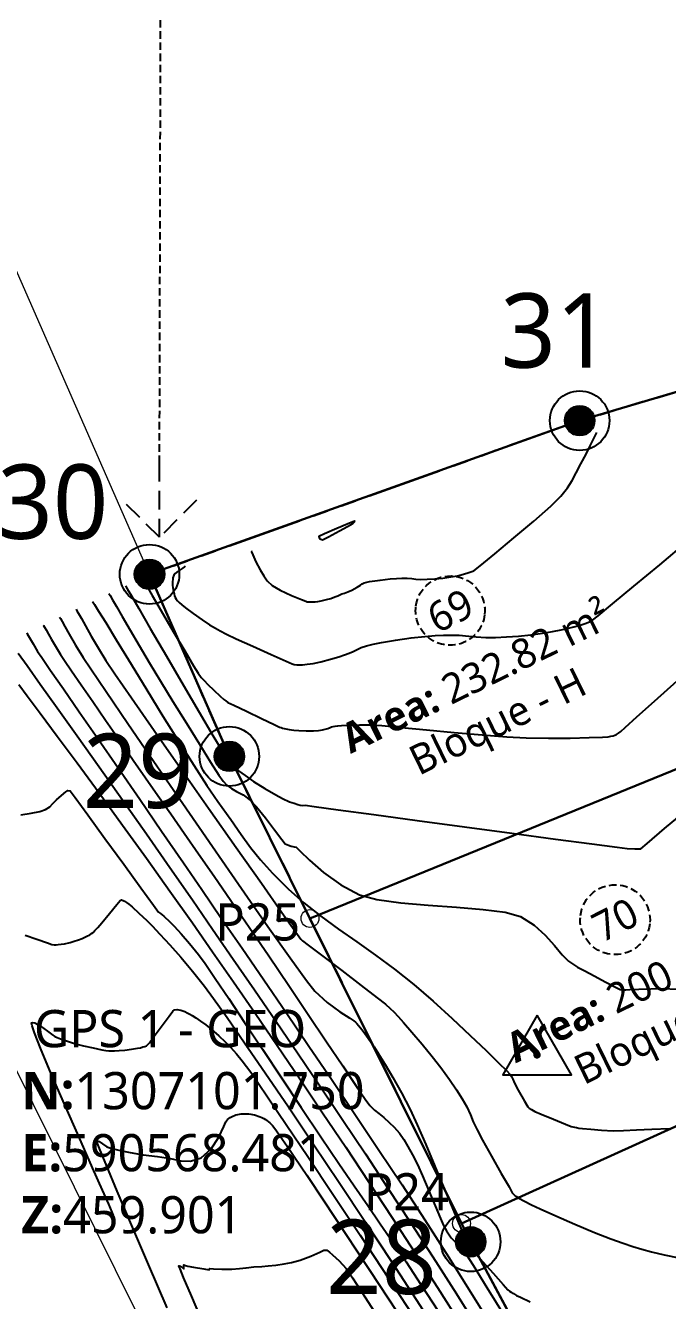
# Model space of a CAD drawing. Header units: millimetres. Extents: x 86 to 591881, y 99 to 1307229.
# Drawn here: x 590551.29 to 590572.87, y 1307093.5 to 1307136.33 of the extents above; entities that cross this region are included whole.
import ezdxf
from ezdxf import colors
from ezdxf.entities.mleader import LeaderData, LeaderLine
from ezdxf.enums import TextEntityAlignment as Align
from ezdxf.math import Vec2, Vec3

# ---------------------------------------------------------------- set-up
doc = ezdxf.new("R2010")
doc.units = ezdxf.units.MM
doc.linetypes.add('DASHED2', pattern=[0.375, 0.25, -0.125])
doc.linetypes.add('PHANTOM', pattern=[2.5, 1.25, -0.25, 0.25, -0.25, 0.25, -0.25])
for name, color, linetype, lineweight in [('_BLOQUES', 9, 'Continuous', 20), ('_BORDILLOS Y CUNETAS', 252, 'Continuous', 20), ('COTAS', 40, 'Continuous', 5), ('CUADROS', 9, 'Continuous', 20)]:
    doc.layers.add(name, color=color, linetype=linetype, lineweight=lineweight)
for name, color, linetype in [('_MOJONES', 1, 'Continuous'), ('_PUNTOS TOPOGRAFICOS', 1, 'Continuous'), ('C-PROP-LINE', 230, 'Continuous'), ('C-PROP-TEXT', 92, 'Continuous'), ('C-TOPO-MAJR', 9, 'Continuous'), ('C-TOPO-MINR', 8, 'Continuous'), ('Perimetro', 7, 'Continuous'), ('Plano', 7, 'Continuous'), ('V-NODE-TEXT', 11, 'Continuous')]:
    doc.layers.add(name, color=color, linetype=linetype)
doc.styles.add('ST - ETIQUETAS', font='', dxfattribs={"height": 2.5})
doc.styles.get('ST - ETIQUETAS').set_extended_font_data('Roboto Thin')

# ---------------------------------------------------------------- blocks, each defined once
blk = doc.blocks.new('_Open90')
at = {"color": 0, "linetype": 'ByBlock', "lineweight": -2}
for p, q in [((-0.5, 0.5), (0, 0)), ((0, 0), (-1, 0)), ((0, 0), (-0.5, -0.5))]:
    blk.add_line(p, q, dxfattribs=at)
blk = doc.blocks.new('*X1')
for p, q in [((69.585, 22.938), (69.915, 22.938)), ((69.629, 22.969), (69.871, 22.969)), ((69.5, 22.75), (70, 22.75)), ((69.502, 22.781), (69.998, 22.781)), ((69.502, 22.719), (69.998, 22.719)), ((69.508, 22.812), (69.992, 22.812)), ((69.518, 22.844), (69.982, 22.844)), ((69.533, 22.875), (69.967, 22.875)), ((69.555, 22.906), (69.945, 22.906)), ((69.508, 22.688), (69.992, 22.688)), ((69.518, 22.656), (69.982, 22.656)), ((69.533, 22.625), (69.967, 22.625)), ((69.555, 22.594), (69.945, 22.594)), ((69.585, 22.562), (69.915, 22.562)), ((69.629, 22.531), (69.871, 22.531))]:
    blk.add_line(p, q)
blk = doc.blocks.new('Drill Hole')
at = {"color": 0, "linetype": 'ByBlock', "lineweight": -2}
for radius in [0.05, 0.025]:
    blk.add_circle((0, 0), radius, dxfattribs=at)
at = {"color": 0, "linetype": 'ByBlock', "lineweight": -2, "xscale": 0.1000000000000227, "yscale": 0.1000000000000227, "zscale": 0.1000000000000227}
blk.add_blockref('*X1', (-6.975, -2.275), dxfattribs=at)
blk = doc.blocks.new('*U51', base_point=(590555.4584, 1307117.894, 460.616))
at = {"layer": '_PUNTOS TOPOGRAFICOS', "color": 2, "linetype": 'ByBlock', "lineweight": -2, "xscale": 20, "yscale": 20, "zscale": 20}
blk.add_blockref('Drill Hole', (590555.4584, 1307117.894, 460.616), dxfattribs=at)
blk = doc.blocks.new('*U105', base_point=(590569.9139, 1307123.056, 461.122))
at = {"layer": '_PUNTOS TOPOGRAFICOS', "color": 2, "linetype": 'ByBlock', "lineweight": -2, "xscale": 20, "yscale": 20, "zscale": 20}
blk.add_blockref('Drill Hole', (590569.9139, 1307123.056, 461.122), dxfattribs=at)
blk = doc.blocks.new('*U109', base_point=(590555.4584, 1307117.894, 460.616))
at = {"layer": '_PUNTOS TOPOGRAFICOS', "color": 2, "linetype": 'ByBlock', "lineweight": -2, "xscale": 20, "yscale": 20, "zscale": 20}
blk.add_blockref('Drill Hole', (590555.4584, 1307117.894, 460.616), dxfattribs=at)
blk = doc.blocks.new('*U110', base_point=(590558.1424, 1307111.778, 460.303))
at = {"layer": '_PUNTOS TOPOGRAFICOS', "color": 2, "linetype": 'ByBlock', "lineweight": -2, "xscale": 20, "yscale": 20, "zscale": 20}
blk.add_blockref('Drill Hole', (590558.1424, 1307111.778, 460.303), dxfattribs=at)
blk = doc.blocks.new('*U112', base_point=(590566.2509, 1307095.473, 459.279))
at = {"layer": '_PUNTOS TOPOGRAFICOS', "color": 2, "linetype": 'ByBlock', "lineweight": -2, "xscale": 20, "yscale": 20, "zscale": 20}
blk.add_blockref('Drill Hole', (590566.2509, 1307095.473, 459.279), dxfattribs=at)
blk = doc.blocks.new('AeccTickTriangle')
at = {"color": 0, "linetype": 'ByBlock', "lineweight": -2}
blk.add_lwpolyline([(0, 0.667), (-0.577, -0.333), (0.577, -0.333)], close=True, dxfattribs=at)
at = {"color": 0, "linetype": 'ByBlock', "lineweight": -2, "const_width": 0.0625}
blk.add_lwpolyline([(-0.031, 0, 1), (0.031, 0, 1)], format="xyb", close=True, dxfattribs=at)
blk = doc.blocks.new('*U176', base_point=(590568.481, 1307101.75, 459.901))
at = {"layer": '_PUNTOS TOPOGRAFICOS', "color": 0, "linetype": 'ByBlock', "lineweight": -2, "xscale": 2, "yscale": 2, "zscale": 2}
blk.add_blockref('AeccTickTriangle', (590568.481, 1307101.75, 459.901), dxfattribs=at)
at = {"layer": 'V-NODE-TEXT', "linetype": 'ByBlock', "insert": (590551.148, 1307099.496, 459.901), "char_height": 1.25, "attachment_point": 4, "style": 'ST - ETIQUETAS'}
blk.add_mtext('{\\fRoboto Black|b0|i0|c0|p2;\\C1; GPS 1 - GEO}\\P{\\fRoboto Thin|b1|i0|c0|p2;\\C2;N:\\fRoboto Thin|b0|i0|c0|p2;1307101.750}\\P{\\fRoboto Thin|b1|i0|c0|p2;\\C3;E:\\fRoboto Thin|b0|i0|c0|p2;590568.481}\\P{\\fRoboto Thin|b1|i0|c0|p2;\\C4;Z:\\fRoboto Thin|b0|i0|c0|p2;459.901}', dxfattribs=at)

msp = doc.modelspace()

# ---------------------------------------------------------------- hatches: boundary and pattern name
at = {"layer": '_MOJONES'}
h = msp.add_hatch(color=5, dxfattribs=at)
h.dxf.hatch_style = 1
h.paths.add_polyline_path([(590569.713, 1307123.514, 0.297664), (590569.414, 1307123.056, 0.541231), (590570.115, 1307122.598), (590569.914, 1307123.056)])
h.paths.add_polyline_path([(590569.713, 1307123.514), (590569.914, 1307123.056), (590570.385, 1307123.224, 0.43503)])
h.paths.add_polyline_path([(590570.414, 1307123.056, 0.085961), (590570.385, 1307123.224), (590569.914, 1307123.056), (590570.115, 1307122.598, 0.297664)])
h = msp.add_hatch(color=5, dxfattribs=at)
h.dxf.hatch_style = 1
h.paths.add_polyline_path([(590555.257, 1307118.352, 0.297664), (590554.958, 1307117.894, 0.541231), (590555.659, 1307117.436), (590555.458, 1307117.894)])
h.paths.add_polyline_path([(590555.257, 1307118.352), (590555.458, 1307117.894), (590555.929, 1307118.062, 0.43503)])
h.paths.add_polyline_path([(590555.958, 1307117.894, 0.085961), (590555.929, 1307118.062), (590555.458, 1307117.894), (590555.659, 1307117.436, 0.297664)])
h = msp.add_hatch(color=5, dxfattribs=at)
h.dxf.hatch_style = 1
h.paths.add_polyline_path([(590557.941, 1307112.236, 0.297664), (590557.642, 1307111.778, 0.541231), (590558.343, 1307111.32), (590558.142, 1307111.778)])
h.paths.add_polyline_path([(590557.941, 1307112.236), (590558.142, 1307111.778), (590558.613, 1307111.946, 0.43503)])
h.paths.add_polyline_path([(590558.642, 1307111.778, 0.085961), (590558.613, 1307111.946), (590558.142, 1307111.778), (590558.343, 1307111.32, 0.297664)])
h = msp.add_hatch(color=5, dxfattribs=at)
h.dxf.hatch_style = 1
h.paths.add_polyline_path([(590566.05, 1307095.931, 0.297664), (590565.751, 1307095.473, 0.541231), (590566.452, 1307095.015), (590566.251, 1307095.473)])
h.paths.add_polyline_path([(590566.05, 1307095.931), (590566.251, 1307095.473), (590566.722, 1307095.641, 0.43503)])
h.paths.add_polyline_path([(590566.751, 1307095.473, 0.085961), (590566.722, 1307095.641), (590566.251, 1307095.473), (590566.452, 1307095.015, 0.297664)])

# ---------------------------------------------------------------- linework, layer by layer
at = {"layer": '_BLOQUES', "flags": 128}
msp.add_lwpolyline([(590580.322, 1307126.141), (590578.068, 1307124.575), (590576.3, 1307122.432), (590575.277, 1307120.185), (590574.834, 1307116.679), (590575.345, 1307114.003), (590575.993, 1307112.5), (590577.594, 1307110.286), (590579.596, 1307108.658), (590581.741, 1307106.935), (590584.116, 1307104.316), (590585.373, 1307102.445), (590588.882, 1307095.492), (590602.023, 1307068.974), (590583.817, 1307060.448), (590579.151, 1307069.305), (590572.463, 1307083.744), (590568.284, 1307091.697), (590566.251, 1307095.473), (590558.142, 1307111.778), (590555.458, 1307117.894), (590569.914, 1307123.056), (590580.322, 1307126.141)], dxfattribs=at)
at = {"layer": 'C-PROP-LINE', "color": 242, "linetype": 'PHANTOM', "lineweight": 30, "ltscale": 2}
msp.add_polyline3d([(590770.61, 1307195.56, 0), (590758.844, 1307190.632, 0), (590723.27, 1307176.59, 0), (590706.232, 1307169.71, 0), (590701.633, 1307167.294, 0), (590694.689, 1307164.346, 0), (590675.329, 1307157.469, 0), (590657.48, 1307151.491, 0), (590649.902, 1307149.162, 0), (590644.427, 1307147.302, 0), (590626.458, 1307141.007, 0), (590607.647, 1307135.099, 0), (590589.284, 1307128.797, 0), (590569.914, 1307123.056, 0), (590555.458, 1307117.894, 0), (590558.142, 1307111.778, 0), (590566.251, 1307095.473, 0), (590568.284, 1307091.697, 0), (590572.463, 1307083.744, 0), (590579.2, 1307069.199, 0), (590585.242, 1307057.746, 0), (590599.683, 1307029.141, 0), (590607.385, 1307013.689, 0)], dxfattribs=at)
at = {"layer": 'C-PROP-LINE', "color": 4, "linetype": 'Continuous', "lineweight": 25}
for points in [[(590575.277, 1307120.185, 0), (590576.3, 1307122.432, 0), (590578.068, 1307124.575, 0), (590580.322, 1307126.141, 0), (590569.914, 1307123.056, 0), (590555.458, 1307117.894, 0), (590558.142, 1307111.778, 0), (590560.85, 1307106.334, 0), (590575.993, 1307112.5, 0), (590575.345, 1307114.003, 0), (590574.834, 1307116.679, 0), (590575.277, 1307120.185, 0)], [(590568.284, 1307091.697, 0), (590566.251, 1307095.473, 0), (590565.944, 1307096.089, 0), (590560.85, 1307106.334, 0), (590558.142, 1307111.778, 0), (590555.458, 1307117.894, 0), (590569.914, 1307123.056, 0), (590580.322, 1307126.141, 0)], [(590581.741, 1307106.935, 0), (590579.596, 1307108.658, 0), (590577.594, 1307110.286, 0), (590575.993, 1307112.5, 0), (590560.85, 1307106.334, 0), (590565.944, 1307096.089, 0), (590584.116, 1307104.316, 0), (590581.741, 1307106.935, 0)], [(590588.887, 1307095.482, 0), (590585.373, 1307102.445, 0), (590584.116, 1307104.316, 0), (590565.944, 1307096.089, 0), (590566.251, 1307095.473, 0), (590568.284, 1307091.697, 0), (590570.571, 1307087.344, 0), (590588.887, 1307095.482, 0)]]:
    msp.add_polyline3d(points, dxfattribs=at)
at = {"layer": 'C-PROP-TEXT', "color": 12, "linetype": 'DASHED2', "lineweight": 25, "extrusion": (0, 0, -1)}
for centre, radius, start, end in [((-590565.564, 1307116.675), 1.163, 7.2577, 187.2577), ((-590565.564, 1307116.675), 1.163, 187.2577, 7.2577), ((-590571.105, 1307106.291), 1.173, 6.8083, 186.8083), ((-590571.105, 1307106.291), 1.173, 186.8083, 6.8083)]:
    msp.add_arc(centre, radius, start, end, dxfattribs=at)
at = {"layer": 'C-TOPO-MAJR', "color": 40, "linetype": 'Continuous', "lineweight": -3}
for points, elevation in [([(590558.903, 1307118.663), (590558.902, 1307118.662), (590558.895, 1307118.657), (590558.89, 1307118.654), (590558.929, 1307118.553), (590559.032, 1307118.318), (590559.173, 1307118.049), (590559.297, 1307117.839), (590559.409, 1307117.678), (590559.581, 1307117.514), (590559.852, 1307117.356), (590560.23, 1307117.184), (590560.565, 1307117.046), (590560.712, 1307116.988), (590560.761, 1307116.966), (590560.835, 1307116.964), (590560.936, 1307116.964), (590561.023, 1307116.968), (590561.112, 1307116.976), (590561.225, 1307117.001), (590561.407, 1307117.046), (590561.547, 1307117.085), (590561.685, 1307117.135), (590561.784, 1307117.175), (590561.854, 1307117.208), (590561.924, 1307117.24), (590562.016, 1307117.266), (590562.126, 1307117.301), (590562.252, 1307117.365), (590562.435, 1307117.463), (590562.543, 1307117.524), (590562.607, 1307117.571), (590562.673, 1307117.613), (590562.855, 1307117.647), (590563.21, 1307117.701), (590563.542, 1307117.742), (590563.76, 1307117.758), (590563.938, 1307117.763), (590564.118, 1307117.76), (590564.278, 1307117.748), (590564.404, 1307117.732), (590564.564, 1307117.722), (590564.786, 1307117.726), (590565.044, 1307117.742), (590565.318, 1307117.769), (590565.585, 1307117.807), (590565.805, 1307117.847), (590565.933, 1307117.874), (590566.045, 1307117.906), (590566.151, 1307117.941), (590566.257, 1307117.973), (590566.359, 1307118.013), (590566.569, 1307118.18), (590567.06, 1307118.581), (590567.705, 1307119.116), (590568.376, 1307119.684), (590568.944, 1307120.184), (590569.284, 1307120.515), (590569.506, 1307120.8), (590569.66, 1307121.047), (590569.793, 1307121.299), (590569.955, 1307121.602), (590570.129, 1307121.926), (590570.272, 1307122.211), (590570.39, 1307122.455), (590570.487, 1307122.654)], 461), ([(590555.202, 1307117.772), (590555.247, 1307117.695), (590555.354, 1307117.514), (590555.548, 1307117.183), (590555.851, 1307116.666), (590556.257, 1307115.971), (590556.64, 1307115.322), (590556.938, 1307114.82), (590557.093, 1307114.571), (590557.199, 1307114.43), (590557.292, 1307114.324), (590557.414, 1307114.196), (590557.614, 1307114), (590557.833, 1307113.798), (590557.953, 1307113.692), (590558.023, 1307113.64), (590558.095, 1307113.592), (590558.288, 1307113.499), (590558.716, 1307113.293), (590559.222, 1307113.052), (590559.646, 1307112.849), (590559.828, 1307112.763), (590559.879, 1307112.746), (590559.93, 1307112.73), (590559.985, 1307112.716), (590560.044, 1307112.702), (590560.146, 1307112.684), (590560.303, 1307112.66), (590560.481, 1307112.644), (590560.727, 1307112.634), (590560.972, 1307112.64), (590561.134, 1307112.652), (590561.27, 1307112.673), (590561.362, 1307112.691), (590561.455, 1307112.718), (590561.531, 1307112.751), (590561.579, 1307112.767), (590561.63, 1307112.782), (590561.702, 1307112.795), (590561.789, 1307112.807), (590561.906, 1307112.815), (590562.168, 1307112.828), (590562.515, 1307112.838), (590562.888, 1307112.836), (590563.267, 1307112.81), (590563.924, 1307112.751), (590564.767, 1307112.671), (590565.701, 1307112.584), (590566.633, 1307112.501), (590567.47, 1307112.434), (590568.118, 1307112.398), (590568.867, 1307112.385), (590569.599, 1307112.393), (590570.231, 1307112.41), (590570.681, 1307112.429), (590570.866, 1307112.439), (590570.962, 1307112.456), (590571.042, 1307112.473), (590571.1, 1307112.493), (590571.156, 1307112.515), (590571.222, 1307112.56), (590571.298, 1307112.617), (590571.447, 1307112.75), (590571.84, 1307113.102), (590572.434, 1307113.636), (590573.185, 1307114.315)], 460.5), ([(590554.096, 1307117.245), (590554.135, 1307117.179), (590554.217, 1307117.039), (590554.348, 1307116.813), (590554.54, 1307116.481), (590554.81, 1307116.016), (590555.113, 1307115.499), (590555.45, 1307114.929), (590555.825, 1307114.307), (590556.246, 1307113.618), (590556.696, 1307112.889), (590557.132, 1307112.19), (590557.512, 1307111.587), (590557.792, 1307111.151), (590557.931, 1307110.948), (590558.061, 1307110.812), (590558.212, 1307110.697), (590558.381, 1307110.6), (590558.601, 1307110.483), (590558.843, 1307110.31), (590559.055, 1307110.079), (590559.35, 1307109.711), (590559.658, 1307109.313), (590559.906, 1307108.989), (590560.022, 1307108.844), (590560.132, 1307108.794), (590560.217, 1307108.765), (590560.271, 1307108.75), (590560.319, 1307108.737), (590560.384, 1307108.732), (590560.506, 1307108.605), (590560.83, 1307108.29), (590561.307, 1307107.878), (590561.885, 1307107.458), (590562.512, 1307107.124), (590563.101, 1307106.968), (590563.901, 1307106.86), (590564.821, 1307106.781), (590565.774, 1307106.714), (590566.668, 1307106.64), (590567.415, 1307106.541), (590567.925, 1307106.398), (590568.384, 1307106.113), (590568.758, 1307105.771), (590569.064, 1307105.421), (590569.32, 1307105.112), (590569.543, 1307104.895), (590569.838, 1307104.701), (590570.09, 1307104.57), (590570.406, 1307104.407), (590570.792, 1307104.196), (590571.116, 1307104.023), (590571.276, 1307103.944), (590571.369, 1307103.936), (590571.465, 1307103.937), (590571.604, 1307103.943), (590571.906, 1307103.958), (590572.304, 1307103.972), (590572.733, 1307103.977), (590573.163, 1307103.964)], 460), ([(590552.991, 1307116.718), (590553.018, 1307116.671), (590553.075, 1307116.572), (590553.167, 1307116.407), (590553.303, 1307116.162), (590553.5, 1307115.815), (590553.728, 1307115.427), (590553.994, 1307114.999), (590554.293, 1307114.556), (590554.857, 1307113.74), (590555.618, 1307112.649), (590556.503, 1307111.383), (590557.445, 1307110.04), (590558.373, 1307108.719), (590559.216, 1307107.519), (590559.906, 1307106.539), (590560.371, 1307105.878), (590560.543, 1307105.634), (590560.599, 1307105.581), (590560.793, 1307105.434), (590561.279, 1307105.066), (590561.918, 1307104.581), (590562.573, 1307104.082), (590563.107, 1307103.673), (590563.383, 1307103.455), (590563.543, 1307103.314), (590563.664, 1307103.195), (590563.811, 1307103.039), (590563.99, 1307102.84), (590564.275, 1307102.514), (590564.615, 1307102.115), (590564.957, 1307101.7), (590565.25, 1307101.325), (590565.537, 1307100.928), (590565.773, 1307100.578), (590565.965, 1307100.271), (590566.118, 1307100.005), (590566.25, 1307099.733), (590566.339, 1307099.507), (590566.464, 1307099.23), (590566.651, 1307098.883), (590566.952, 1307098.346), (590567.277, 1307097.772), (590567.539, 1307097.314), (590567.648, 1307097.123), (590567.71, 1307097.053), (590567.748, 1307097.022), (590567.789, 1307096.992), (590567.874, 1307096.941), (590568.064, 1307096.833), (590568.295, 1307096.712), (590568.587, 1307096.577), (590569.11, 1307096.342), (590569.755, 1307096.061), (590570.41, 1307095.786), (590570.964, 1307095.57), (590571.371, 1307095.426), (590571.697, 1307095.317), (590571.999, 1307095.227), (590572.331, 1307095.14), (590572.752, 1307095.04), (590573.251, 1307094.937)], 459.5), ([(590551.886, 1307116.191), (590551.898, 1307116.169), (590551.927, 1307116.12), (590551.98, 1307116.029), (590552.067, 1307115.88), (590552.164, 1307115.708), (590552.295, 1307115.478), (590552.462, 1307115.203), (590552.599, 1307114.997), (590552.839, 1307114.646), (590553.162, 1307114.178), (590553.549, 1307113.618), (590553.983, 1307112.992), (590554.444, 1307112.328), (590554.913, 1307111.65), (590555.323, 1307111.06), (590555.741, 1307110.461), (590556.173, 1307109.843), (590556.626, 1307109.194), (590557.109, 1307108.501), (590557.629, 1307107.753), (590558.192, 1307106.938), (590558.807, 1307106.044), (590559.465, 1307105.078), (590560.137, 1307104.082), (590560.794, 1307103.104), (590561.407, 1307102.187), (590561.949, 1307101.379), (590562.391, 1307100.723), (590562.704, 1307100.265), (590562.86, 1307100.051), (590563.019, 1307099.896), (590563.162, 1307099.787), (590563.334, 1307099.643), (590563.516, 1307099.48), (590563.677, 1307099.326), (590563.855, 1307099.117), (590563.999, 1307098.911), (590564.142, 1307098.674), (590564.293, 1307098.396), (590564.461, 1307098.064), (590564.636, 1307097.683), (590564.847, 1307097.187), (590565.059, 1307096.677), (590565.234, 1307096.254), (590565.336, 1307096.02), (590565.437, 1307095.846), (590565.529, 1307095.703), (590565.571, 1307095.642), (590565.605, 1307095.594), (590565.692, 1307095.507), (590565.888, 1307095.297), (590566.105, 1307095.035), (590566.329, 1307094.689), (590566.796, 1307093.942), (590567.421, 1307092.931)], 459), ([(590551.047, 1307115.242), (590551.342, 1307114.829), (590551.788, 1307114.205), (590552.359, 1307113.406), (590553.027, 1307112.468), (590553.767, 1307111.428), (590554.551, 1307110.32), (590555.353, 1307109.181), (590556.146, 1307108.048), (590556.904, 1307106.957), (590557.579, 1307105.978), (590558.274, 1307104.968), (590558.987, 1307103.931), (590559.714, 1307102.869), (590560.453, 1307101.784), (590561.201, 1307100.68), (590561.956, 1307099.559), (590562.714, 1307098.424), (590563.472, 1307097.278), (590564.229, 1307096.124), (590564.981, 1307094.963), (590565.77, 1307093.724), (590566.623, 1307092.363)], 458.5), ([(590551.133, 1307109.819), (590551.485, 1307109.866), (590551.769, 1307109.926), (590551.964, 1307109.992), (590552.108, 1307110.087), (590552.206, 1307110.194), (590552.333, 1307110.322), (590552.504, 1307110.465), (590552.648, 1307110.583), (590552.713, 1307110.633), (590552.79, 1307110.621), (590552.956, 1307110.394), (590553.38, 1307109.813), (590553.96, 1307109.018), (590554.59, 1307108.153), (590555.17, 1307107.358), (590555.594, 1307106.776), (590555.761, 1307106.549), (590555.83, 1307106.501), (590555.937, 1307106.409), (590556.135, 1307106.225), (590556.285, 1307106.07), (590556.519, 1307105.818), (590556.803, 1307105.494), (590557.104, 1307105.123), (590557.323, 1307104.819), (590557.669, 1307104.315), (590558.119, 1307103.645), (590558.654, 1307102.844), (590559.253, 1307101.945), (590559.894, 1307100.981), (590560.556, 1307099.988), (590561.219, 1307098.998), (590561.822, 1307098.107), (590562.336, 1307097.355), (590562.791, 1307096.695), (590563.213, 1307096.081), (590563.634, 1307095.464), (590564.08, 1307094.799), (590564.58, 1307094.039), (590565.164, 1307093.136)], 458), ([(590554.249, 1307096.355), (590554.2, 1307096.469), (590554.086, 1307096.734), (590553.877, 1307097.21), (590553.546, 1307097.96), (590553.081, 1307099.01), (590552.603, 1307100.095), (590552.158, 1307101.117), (590551.795, 1307101.979), (590551.593, 1307102.487), (590551.51, 1307102.729), (590551.492, 1307102.812), (590551.496, 1307102.828), (590551.524, 1307102.84), (590551.608, 1307102.824), (590551.783, 1307102.728), (590552.031, 1307102.549), (590552.206, 1307102.412), (590552.281, 1307102.374), (590552.358, 1307102.339), (590552.471, 1307102.295), (590552.698, 1307102.214), (590552.972, 1307102.127), (590553.242, 1307102.058), (590553.568, 1307101.983), (590553.851, 1307101.922), (590553.991, 1307101.894), (590554.086, 1307101.887), (590554.182, 1307101.886), (590554.276, 1307101.887), (590554.438, 1307101.894), (590554.631, 1307101.909), (590554.848, 1307101.939), (590555.049, 1307101.973), (590555.154, 1307101.993), (590555.236, 1307102.017), (590555.3, 1307102.037), (590555.351, 1307102.06), (590555.398, 1307102.102), (590555.456, 1307102.158), (590555.586, 1307102.331), (590555.854, 1307102.693), (590556.12, 1307103.052), (590556.242, 1307103.217), (590556.302, 1307103.266), (590556.392, 1307103.278), (590556.447, 1307103.269), (590556.508, 1307103.257), (590556.575, 1307103.233), (590556.649, 1307103.205), (590556.725, 1307103.168), (590556.809, 1307103.124), (590556.886, 1307103.079), (590557.019, 1307102.996), (590557.175, 1307102.889), (590557.345, 1307102.762), (590557.546, 1307102.6), (590557.784, 1307102.392), (590558, 1307102.191), (590558.176, 1307102.013), (590558.382, 1307101.783), (590558.574, 1307101.555), (590558.718, 1307101.365), (590558.891, 1307101.122), (590559.07, 1307100.861), (590559.467, 1307100.276), (590560.048, 1307099.417), (590560.777, 1307098.333), (590561.619, 1307097.075), (590562.54, 1307095.692), (590563.505, 1307094.234), (590564.479, 1307092.751)], 457.5), ([(590557.302, 1307092.627), (590556.864, 1307093.657), (590556.604, 1307094.272), (590556.484, 1307094.561), (590556.448, 1307094.654), (590556.444, 1307094.667), (590556.453, 1307094.669), (590556.486, 1307094.653), (590556.553, 1307094.607), (590556.61, 1307094.57), (590556.608, 1307094.633), (590556.606, 1307094.697), (590556.667, 1307094.682), (590556.741, 1307094.656), (590556.938, 1307094.621), (590557.278, 1307094.564), (590557.46, 1307094.534), (590557.49, 1307094.574), (590557.608, 1307094.567), (590557.888, 1307094.554), (590558.22, 1307094.554), (590558.485, 1307094.571), (590558.701, 1307094.598), (590558.968, 1307094.628), (590559.233, 1307094.648), (590559.444, 1307094.662), (590559.707, 1307094.692), (590559.985, 1307094.731), (590560.226, 1307094.775), (590560.52, 1307094.855), (590560.879, 1307094.99), (590561.182, 1307095.128), (590561.316, 1307095.193), (590561.367, 1307095.192), (590561.417, 1307095.187), (590561.463, 1307095.159), (590561.508, 1307095.126), (590561.61, 1307095.039), (590561.828, 1307094.836), (590562.067, 1307094.577), (590562.282, 1307094.263), (590562.718, 1307093.596), (590563.304, 1307092.685)], 457)]:
    msp.add_lwpolyline(points, dxfattribs=dict(at, elevation=elevation))
at = {"layer": 'C-TOPO-MINR', "color": 44, "linetype": 'Continuous', "lineweight": -3, "elevation": 461.25}
msp.add_lwpolyline([(590562.368, 1307119.675), (590562.357, 1307119.675), (590562.289, 1307119.653), (590562.098, 1307119.577), (590561.752, 1307119.431), (590561.335, 1307119.249), (590561.146, 1307119.163), (590561.171, 1307119.094), (590561.217, 1307119.069), (590561.27, 1307119.049), (590561.469, 1307119.15), (590561.845, 1307119.35), (590562.109, 1307119.496), (590562.287, 1307119.601), (590562.368, 1307119.675)], close=True, dxfattribs=at)
at = {"layer": 'C-TOPO-MINR', "color": 44, "linetype": 'Continuous', "lineweight": -3}
for points, elevation in [([(590556.66, 1307118.162), (590556.633, 1307118.143), (590556.555, 1307118.089), (590556.421, 1307117.995), (590556.321, 1307117.925), (590556.275, 1307117.866), (590556.245, 1307117.772), (590556.236, 1307117.715), (590556.232, 1307117.657), (590556.229, 1307117.586), (590556.233, 1307117.518), (590556.238, 1307117.447), (590556.249, 1307117.377), (590556.261, 1307117.307), (590556.282, 1307117.235), (590556.299, 1307117.176), (590556.323, 1307117.117), (590556.351, 1307117.064), (590556.393, 1307117.008), (590556.452, 1307116.948), (590556.541, 1307116.864), (590556.67, 1307116.767), (590556.93, 1307116.577), (590557.228, 1307116.366), (590557.47, 1307116.202), (590557.67, 1307116.08), (590557.833, 1307115.99), (590558.042, 1307115.884), (590558.371, 1307115.73), (590558.931, 1307115.476), (590559.547, 1307115.199), (590560.045, 1307114.976), (590560.252, 1307114.883), (590560.317, 1307114.862), (590560.407, 1307114.852), (590560.461, 1307114.851), (590560.519, 1307114.851), (590560.596, 1307114.857), (590560.76, 1307114.873), (590560.953, 1307114.902), (590561.216, 1307114.959), (590561.545, 1307115.041), (590561.823, 1307115.12), (590562.016, 1307115.187), (590562.171, 1307115.248), (590562.297, 1307115.302), (590562.435, 1307115.368), (590562.573, 1307115.431), (590562.75, 1307115.492), (590562.977, 1307115.552), (590563.254, 1307115.603), (590563.723, 1307115.679), (590564.254, 1307115.756), (590564.715, 1307115.81), (590565.054, 1307115.836), (590565.334, 1307115.848), (590565.593, 1307115.85), (590565.869, 1307115.845), (590566.188, 1307115.821), (590566.44, 1307115.789), (590566.759, 1307115.77), (590567.085, 1307115.774), (590567.456, 1307115.791), (590567.856, 1307115.821), (590568.268, 1307115.863), (590568.661, 1307115.916), (590569.006, 1307115.974), (590569.289, 1307116.029), (590569.498, 1307116.074), (590569.713, 1307116.126), (590569.89, 1307116.176), (590569.994, 1307116.208), (590570.1, 1307116.244), (590570.192, 1307116.279), (590570.272, 1307116.313), (590570.349, 1307116.352), (590570.535, 1307116.502), (590571.021, 1307116.9), (590571.734, 1307117.49), (590572.603, 1307118.215), (590573.556, 1307119.02)], 460.75), ([(590554.649, 1307117.508), (590554.71, 1307117.405), (590554.849, 1307117.167), (590555.097, 1307116.742), (590555.483, 1307116.076), (590556.025, 1307115.143), (590556.587, 1307114.177), (590557.122, 1307113.26), (590557.585, 1307112.475), (590557.928, 1307111.905), (590558.105, 1307111.633), (590558.285, 1307111.433), (590558.449, 1307111.293), (590558.667, 1307111.131), (590558.954, 1307110.938), (590559.336, 1307110.702), (590559.7, 1307110.486), (590559.93, 1307110.358), (590560.165, 1307110.255), (590560.319, 1307110.201), (590560.44, 1307110.166), (590560.523, 1307110.144), (590560.594, 1307110.132), (590560.687, 1307110.134), (590560.989, 1307110.094), (590561.801, 1307109.984), (590562.999, 1307109.823), (590564.455, 1307109.627), (590566.042, 1307109.414), (590567.633, 1307109.2), (590569.103, 1307109.002), (590570.324, 1307108.839), (590571.17, 1307108.727), (590571.513, 1307108.682), (590571.762, 1307108.67), (590571.891, 1307108.668), (590571.964, 1307108.678), (590572.178, 1307108.857), (590572.769, 1307109.351), (590573.665, 1307110.099)], 460.25), ([(590553.544, 1307116.982), (590553.608, 1307116.879), (590553.748, 1307116.653), (590553.985, 1307116.27), (590554.341, 1307115.689), (590554.837, 1307114.879), (590555.367, 1307114.013), (590555.909, 1307113.132), (590556.442, 1307112.277), (590556.942, 1307111.487), (590557.388, 1307110.802), (590557.756, 1307110.262), (590558.185, 1307109.654), (590558.534, 1307109.155), (590558.853, 1307108.721), (590559.191, 1307108.303), (590559.595, 1307107.855), (590560.115, 1307107.33), (590560.645, 1307106.854), (590561.21, 1307106.407), (590561.804, 1307105.976), (590562.421, 1307105.545), (590563.053, 1307105.101), (590563.694, 1307104.629), (590564.337, 1307104.114), (590564.988, 1307103.551), (590565.632, 1307102.968), (590566.237, 1307102.404), (590566.767, 1307101.898), (590567.189, 1307101.487), (590567.469, 1307101.211), (590567.572, 1307101.108), (590567.624, 1307101.022), (590567.662, 1307100.934), (590567.721, 1307100.801), (590567.852, 1307100.566), (590568.058, 1307100.2), (590568.167, 1307100.008), (590568.22, 1307099.958), (590568.297, 1307099.914), (590568.411, 1307099.853), (590568.622, 1307099.764), (590569.032, 1307099.594), (590569.434, 1307099.428), (590569.623, 1307099.35), (590569.68, 1307099.335), (590569.738, 1307099.321), (590569.809, 1307099.307), (590569.89, 1307099.294), (590570.011, 1307099.28), (590570.284, 1307099.252), (590570.648, 1307099.223), (590571.038, 1307099.205), (590571.39, 1307099.21), (590571.828, 1307099.231), (590572.343, 1307099.258), (590572.928, 1307099.28)], 459.75), ([(590552.438, 1307116.455), (590552.465, 1307116.408), (590552.522, 1307116.308), (590552.616, 1307116.141), (590552.759, 1307115.885), (590552.972, 1307115.518), (590553.228, 1307115.101), (590553.482, 1307114.719), (590554.003, 1307113.952), (590554.73, 1307112.885), (590555.607, 1307111.604), (590556.575, 1307110.196), (590557.575, 1307108.746), (590558.548, 1307107.341), (590559.438, 1307106.066), (590560.184, 1307105.009), (590560.729, 1307104.254), (590561.015, 1307103.889), (590561.428, 1307103.515), (590561.852, 1307103.201), (590562.185, 1307102.982), (590562.327, 1307102.893), (590562.378, 1307102.848), (590562.427, 1307102.801), (590562.483, 1307102.738), (590562.547, 1307102.662), (590562.636, 1307102.545), (590562.808, 1307102.31), (590563.005, 1307102.021), (590563.157, 1307101.782), (590563.375, 1307101.431), (590563.637, 1307100.988), (590563.925, 1307100.476), (590564.218, 1307099.915), (590564.457, 1307099.404), (590564.743, 1307098.745), (590565.051, 1307098.012), (590565.354, 1307097.28), (590565.625, 1307096.622), (590565.839, 1307096.113), (590565.968, 1307095.828), (590566.168, 1307095.48), (590566.351, 1307095.197), (590566.437, 1307095.071), (590566.47, 1307095.023), (590566.505, 1307094.975), (590566.664, 1307094.797), (590567.003, 1307094.416), (590567.343, 1307094.036), (590567.504, 1307093.857), (590567.556, 1307093.817), (590567.61, 1307093.779), (590567.689, 1307093.732), (590567.794, 1307093.674), (590567.929, 1307093.608), (590568.253, 1307093.454)], 459.25), ([(590551.333, 1307115.928), (590551.349, 1307115.899), (590551.385, 1307115.836), (590551.446, 1307115.727), (590551.544, 1307115.556), (590551.696, 1307115.305), (590551.838, 1307115.094), (590552.135, 1307114.664), (590552.563, 1307114.046), (590553.099, 1307113.273), (590553.721, 1307112.376), (590554.405, 1307111.389), (590555.127, 1307110.342), (590555.866, 1307109.268), (590556.598, 1307108.2), (590557.212, 1307107.303), (590557.871, 1307106.345), (590558.567, 1307105.333), (590559.294, 1307104.274), (590560.046, 1307103.177), (590560.816, 1307102.049), (590561.597, 1307100.897), (590562.384, 1307099.73), (590563.168, 1307098.556), (590563.944, 1307097.381), (590564.705, 1307096.213), (590565.502, 1307094.968), (590566.37, 1307093.59), (590567.279, 1307092.13)], 458.75), ([(590551.061, 1307114.194), (590551.346, 1307113.814), (590551.786, 1307113.224), (590552.353, 1307112.459), (590553.021, 1307111.556), (590553.762, 1307110.549), (590554.548, 1307109.473), (590555.351, 1307108.363), (590556.145, 1307107.256), (590556.901, 1307106.186), (590557.578, 1307105.216), (590558.281, 1307104.202), (590559.006, 1307103.149), (590559.75, 1307102.061), (590560.508, 1307100.945), (590561.276, 1307099.805), (590562.051, 1307098.647), (590562.827, 1307097.476), (590563.602, 1307096.297), (590564.372, 1307095.116), (590565.131, 1307093.937), (590565.926, 1307092.684)], 458.25), ([(590551.278, 1307105.769), (590551.672, 1307105.633), (590552.024, 1307105.515), (590552.179, 1307105.464), (590552.252, 1307105.452), (590552.32, 1307105.45), (590552.392, 1307105.456), (590552.487, 1307105.465), (590552.605, 1307105.487), (590552.786, 1307105.529), (590552.924, 1307105.57), (590553.074, 1307105.619), (590553.196, 1307105.665), (590553.355, 1307105.738), (590553.448, 1307105.785), (590553.511, 1307105.825), (590553.561, 1307105.864), (590553.625, 1307105.928), (590553.722, 1307106.028), (590553.858, 1307106.192), (590554.111, 1307106.502), (590554.356, 1307106.802), (590554.467, 1307106.937), (590554.521, 1307106.954), (590554.567, 1307106.935), (590554.62, 1307106.912), (590554.683, 1307106.87), (590554.759, 1307106.817), (590554.873, 1307106.721), (590555.104, 1307106.517), (590555.369, 1307106.264), (590555.547, 1307106.082), (590555.809, 1307105.806), (590556.137, 1307105.45), (590556.509, 1307105.031), (590556.906, 1307104.563), (590557.307, 1307104.06), (590557.609, 1307103.65), (590558.066, 1307103.005), (590558.653, 1307102.159), (590559.347, 1307101.147), (590560.124, 1307100.004), (590560.961, 1307098.764), (590561.833, 1307097.463), (590562.716, 1307096.135), (590563.587, 1307094.814), (590564.422, 1307093.536), (590565.197, 1307092.335)], 457.75), ([(590556.051, 1307093.251), (590555.423, 1307094.715), (590554.856, 1307096.043), (590554.373, 1307097.179), (590554.001, 1307098.065), (590553.8, 1307098.555), (590553.714, 1307098.776), (590553.69, 1307098.846), (590553.69, 1307098.857), (590553.709, 1307098.863), (590553.766, 1307098.843), (590553.878, 1307098.762), (590554.022, 1307098.662), (590554.155, 1307098.614), (590554.293, 1307098.579), (590554.471, 1307098.54), (590554.81, 1307098.472), (590555.249, 1307098.397), (590555.73, 1307098.336), (590556.158, 1307098.267), (590556.512, 1307098.195), (590556.84, 1307098.184), (590557.191, 1307098.295), (590557.533, 1307098.59), (590557.791, 1307098.988), (590557.956, 1307099.341), (590558.017, 1307099.497), (590558.049, 1307099.538), (590558.082, 1307099.578), (590558.122, 1307099.612), (590558.163, 1307099.644), (590558.21, 1307099.671), (590558.258, 1307099.697), (590558.31, 1307099.717), (590558.364, 1307099.736), (590558.421, 1307099.749), (590558.479, 1307099.761), (590558.54, 1307099.768), (590558.602, 1307099.773), (590558.665, 1307099.773), (590558.728, 1307099.772), (590558.793, 1307099.766), (590558.858, 1307099.758), (590558.922, 1307099.746), (590558.987, 1307099.732), (590559.05, 1307099.713), (590559.113, 1307099.693), (590559.175, 1307099.669), (590559.235, 1307099.643), (590559.294, 1307099.612), (590559.351, 1307099.58), (590559.404, 1307099.544), (590559.457, 1307099.506), (590559.505, 1307099.464), (590559.551, 1307099.421), (590559.592, 1307099.374), (590559.632, 1307099.325), (590559.725, 1307099.198), (590559.928, 1307098.914), (590560.166, 1307098.572), (590560.346, 1307098.303), (590560.741, 1307097.713), (590561.314, 1307096.851), (590562.033, 1307095.768), (590562.863, 1307094.512), (590563.769, 1307093.134)], 457.25)]:
    msp.add_lwpolyline(points, dxfattribs=dict(at, elevation=elevation))
at = {"layer": 'COTAS'}
for centre in [(590569.914, 1307123.056), (590555.458, 1307117.894), (590558.142, 1307111.778), (590560.85, 1307106.334), (590565.944, 1307096.089), (590566.251, 1307095.473)]:
    msp.add_circle(centre, 0.3, dxfattribs=at)
at = {"layer": 'Plano', "lineweight": 13}
for points in [[(590555.458, 1307117.894), (590531.963, 1307171.433)], [(590513.009, 1307166.967), (590545.282, 1307113.428), (590548.073, 1307107.068), (590556.38, 1307090.363), (590558.472, 1307086.477), (590562.496, 1307078.821), (590569.993, 1307057.348), (590576.009, 1307044.106), (590577.555, 1307029.058), (590553.385, 1307009.627)]]:
    msp.add_lwpolyline(points, dxfattribs=at)

# ---------------------------------------------------------------- block references
at = {"layer": '_MOJONES'}
for p in [(590569.914, 1307123.056), (590555.458, 1307117.894), (590558.142, 1307111.778), (590566.251, 1307095.473)]:
    msp.add_blockref('*U51', p, dxfattribs=at)
at = {"layer": '_PUNTOS TOPOGRAFICOS'}
for name, p in [('*U105', (590569.914, 1307123.056, 461.122)), ('*U109', (590555.458, 1307117.894, 460.616)), ('*U110', (590558.142, 1307111.778, 460.303)), ('*U176', (590568.481, 1307101.75, 459.901)), ('*U112', (590566.251, 1307095.473, 459.279))]:
    msp.add_blockref(name, p, dxfattribs=at)

# ---------------------------------------------------------------- texts
at = {"layer": 'C-PROP-TEXT', "color": 92, "linetype": 'Continuous', "lineweight": -3, "char_height": 1, "attachment_point": 2, "rotation": 26, "style": 'ST - ETIQUETAS'}
for s, insert in [('{\\fRoboto Thin|b1|i0|c0|p2;\\C18;\\c0;Area:\\C0; \\fRoboto Thin|b0|i0|c0|p2;\\C178;\\c4980736;232.82 m²\\PBloque - H}', (590566.202, 1307114.913)), ('{\\fRoboto Thin|b1|i0|c0|p2;\\C18;\\c0;Area:\\C0; \\fRoboto Thin|b0|i0|c0|p2;\\C178;\\c4980736;200.03 m²\\PBloque - H}', (590571.747, 1307104.521))]:
    msp.add_mtext(s, dxfattribs=dict(at, insert=insert))
at = {"layer": 'C-PROP-TEXT', "color": 2, "linetype": 'Continuous', "lineweight": -3, "char_height": 1, "attachment_point": 8, "rotation": 27, "style": 'ST - ETIQUETAS'}
for s, insert in [('{\\fRoboto Black|b0|i0|c0|p2;69}', (590565.797, 1307116.216)), ('{\\fRoboto Black|b0|i0|c0|p2;70}', (590571.338, 1307105.834))]:
    msp.add_mtext(s, dxfattribs=dict(at, insert=insert))
at = {"layer": 'CUADROS', "style": 'ST - ETIQUETAS'}
for s, p in [('P25', (590559.097, 1307106.218)), ('P24', (590564.092, 1307097.153))]:
    msp.add_text(s, height=1.25, dxfattribs=at).set_placement(p, align=Align.MIDDLE_CENTER)
at = {"layer": 'Perimetro', "color": 3, "style": 'ST - ETIQUETAS'}
for s, p in [('31', (590567.253, 1307124.835)), ('30', (590550.349, 1307119.084)), ('29', (590553.212, 1307110.044, 458)), ('28', (590561.394, 1307093.718))]:
    msp.add_text(s, height=2.5, dxfattribs=at).set_placement(p)

# ---------------------------------------------------------------- leaders
at = {"layer": '_BORDILLOS Y CUNETAS'}
ml = msp.add_multileader_mtext('Standard', dxfattribs=at)
ml.set_content('GPS DE PRECISIÓN WGS 84\\PEST "30" 16P 590,55.458 1,307,117.894', color=3, style='ST - ETIQUETAS')
ml.set_leader_properties(color=1, linetype='DASHED2')
ml.set_arrow_properties(name='OPEN90')
ml.build(insert=Vec2(0, 0))
ml.multileader.update_dxf_attribs({"text_right_attachment_type": 6, "dogleg_length": 0.36, "arrow_head_size": 2.5})
ctx = ml.context
ctx.base_point, ctx.char_height, ctx.arrow_head_size, ctx.plane_origin = Vec3(590556.214, 1307146.339), 2.5, 2.5, Vec3(590555.789, 1307119.136)
ctx.right_attachment = 6
notes = []
notes.append((ctx, [(1, (1, 1, 0), (590555.854, 1307146.339), (1, 0), 0.36, [(0, [(590555.789, 1307119.136)], 0, [])])]))
ctx.mtext.insert, ctx.mtext.flow_direction = Vec3(590558.214, 1307147.808), 5
for ctx, leaders in notes:
    for number, flags, end, landing, length, lines in leaders:
        leader = LeaderData()
        leader.index, (leader.has_last_leader_line, leader.has_dogleg_vector, leader.attachment_direction) = number, flags
        leader.last_leader_point, leader.dogleg_vector, leader.dogleg_length = Vec3(end), Vec3(landing), length
        for number, points, colour, breaks in lines:
            line = LeaderLine()
            line.index, line.vertices, line.color, line.breaks = number, Vec3.list(points), colors.encode_raw_color(colour), breaks
            leader.lines.append(line)
        ctx.leaders.append(leader)

doc.saveas('drawing.dxf')
